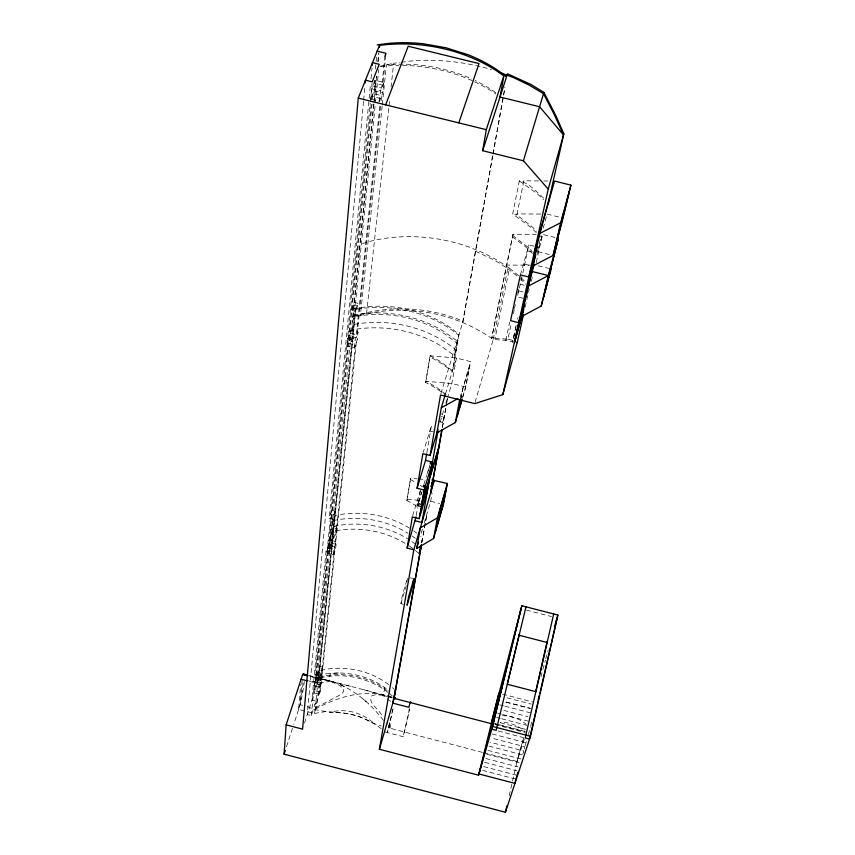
<?xml version="1.0" encoding="UTF-8"?>
<svg xmlns="http://www.w3.org/2000/svg" width="855" height="855" viewBox="0 0 855 855"><rect width="100%" height="100%" fill="white"/><g stroke="black" fill="none" stroke-linecap="round" stroke-linejoin="round"><path stroke-width="0.64" stroke-dasharray="4.28 3.21" d="M304.637 710.943L298.619 709.372L300.671 684.47M302.178 680.088L300.116 704.755L293.767 724.303M363.514 101.467L307.266 714.524L311.348 715.592L315.955 701.132L375.281 104.107M363.642 100.142L364.978 85.511M326.054 551.176L329.175 551.977L331.761 544.24L328.651 543.438L326.054 551.176L311.893 700.074L315.955 701.132M333.984 519.669L329.175 518.429L370.504 83.897M371.017 78.575L372.021 67.94M311.348 715.592L370.204 103.113M370.333 101.788L372.117 83.192M314.33 685.849L314.726 681.745L317.045 674.552L322.506 675.974L322.079 680.088L319.791 687.27L314.33 685.849L316.639 678.678L317.045 674.552M327.112 553.057L327.615 547.777L330.19 540.093L336.389 541.685L335.844 546.965L333.29 554.649L327.112 553.057L329.677 545.383L330.19 540.093M347.034 345.976L347.739 338.591L350.71 330.329L358.042 332.178L357.283 339.585L354.355 347.825L347.034 345.976L349.984 337.736L350.71 330.329M370.771 99.223L371.775 88.845L375.174 80.263L383.874 82.401L382.794 92.778L379.449 101.36L370.771 99.223L374.159 90.651L375.174 80.263M371.134 104.299L314.191 692.913L319.588 694.324L321.32 682.482L315.869 681.061M371.647 99.009L371.904 96.359L380.571 98.496L380.304 101.147M372 104.086L314.95 690.53L320.347 691.941M372.524 98.795L373.037 93.505L381.683 95.632L381.138 100.922M374.298 80.552L374.041 83.106L382.751 85.254L385.915 54.57M375.409 69.031L376.04 62.629M376.157 61.357L376.66 56.238M329.175 551.977L332.381 519.252L335.021 511.408L331.826 510.595L329.175 518.429M317.536 674.926L373.956 101.275M374.084 99.95L376.424 76.148M377.835 61.838L378.701 52.989M373.934 104.107L352.987 316.745L369.809 314.555A101.018 78.532 7.7 0 1 435.409 328.427L443.531 333.097L456.474 342.791M374.063 102.782L376.67 76.309M378.102 61.742L378.883 53.801M388.672 684.566A76.191 68.582 4.9 0 0 319.546 670.555L318.028 675.29L317.226 683.434L308.537 681.168M409.46 528.123A88.183 74.706 6.6 0 0 335.042 515.501L333.322 520.61L332.253 531.436A87.552 74.663 6.4 0 1 407.226 544.624M352.185 329.827L353.671 314.854L371.957 312.93A104.588 81.353 7.6 0 1 442.719 330.725L457.062 340.867L454.443 355.595L440.261 345.505A103.402 80.979 7.6 0 0 352.185 329.827L354.141 324.398A103.113 80.53 7.7 0 1 456.121 350.08L454.443 355.595M375.409 102.782L378.712 69.586M331.761 544.24L335.021 511.408M315.666 709.468L315.73 708.838C337.597 696.964 364.006 688.916 388.651 696.237M304.53 723.052L318.733 678.72L355.637 309.403A104.289 80.904 7.7 0 1 392.434 308.195L410.753 311.466A104.289 80.904 7.7 0 1 458.75 335.331L452.284 371.604A101.392 79.964 7.6 0 0 430.706 357.433L429.766 356.995L430.151 355.776L456.399 358.031L470.678 361.622L465.825 387.037L462.544 398.163M388.117 692.486A75.614 68.25 4.7 0 0 318.797 678.047L355.937 308.57L363.14 307.308A100.591 77.88 7.8 0 1 401.7 308.099L420.478 312.812A100.591 77.88 7.8 0 1 453.663 330.062L459.007 334.487L452.53 370.76L440.004 361.27L430.161 355.776L425.694 382.538L426.624 382.965A99.372 79.258 7.5 0 1 445.006 394.711M319.492 678.015L322.538 668.514L319.823 667.808L316.767 677.31L319.492 678.015L322.677 667.124L319.962 666.419L316.906 675.931L319.631 676.647M357.657 305.801L353.927 304.861L351.939 310.376L355.669 311.305L357.657 305.801L357.914 303.226L354.184 302.285L352.185 307.8L355.926 308.74M319.791 687.27L320.208 683.166L322.506 675.974M333.29 554.649L333.835 549.38L336.389 541.685M354.355 347.825L355.103 340.44L358.042 332.178M379.449 101.36L380.507 90.993L383.874 82.401M319.588 694.324L320.55 684.876L315.1 683.455M379.759 106.469L356.086 337.682L348.733 335.823M384.9 56.163L381.629 88.118L372.908 85.97M322.538 668.514L322.677 667.124M380.593 106.212L357.069 334.925L349.727 333.076M382.164 105.967L360.404 315.452C405.27 303.29 455.394 312.502 493.207 339.499L505.818 340.311L513.385 341.872M382.303 104.641L386.428 64.873C412.997 62.458 440.058 66.348 464.906 76.031A120.299 82.946 8.4 0 1 471.778 78.949M366.538 313.753L388.918 107.003M389.057 105.678L389.773 99.052M391.066 87.124L393.642 63.27L400.001 62.447M416.706 506.299A90.064 75.55 6.8 0 0 407.717 500.966L406.873 500.56L410.603 478.308L417.219 478.832M425.694 382.538L429.766 356.995M406.873 500.56L410.603 478.308M386.909 696.472L380.806 694.666L380.924 693.929L391.643 702.212M384.707 687.516L383.371 695.553L380.924 693.929M403.4 604.314L400.942 603.673L402.352 595.326L407.354 578.375M416.203 515.565L417.529 507.688M418.426 502.441L420.425 490.631M426.869 452.573L431.476 425.427L423.225 452.413M406.895 581.988L407.514 578.375M438.38 421.365L442.548 422.423L444.568 414.825L440.4 413.767M421.761 542.701L426.848 514.165M442.313 427.436L445.936 407.172M446.16 405.901L447.528 398.248M389.025 726.632L389.773 722.422L390.735 724.281L390.019 728.236L386.716 722.956M421.921 542.294L427.083 513.363M442.43 427.372L446.15 406.553M447.08 401.348L447.539 398.74M462.63 322.624L492.683 155.311M492.918 153.996L504.942 86.996M424.219 523.078L430.663 501.233L432.085 493.346M440.913 393.695L463.047 321.288L492.875 155.247M493.121 153.932L504.92 88.236M460.674 399.093L462.576 389.004M461.005 398.89L462.95 388.576L469.427 366.677L465.462 387.454L462.063 398.975M536.331 232.646L530.143 226.703L512.69 214.017L519.338 180.865C529.298 183.088 536.374 191.809 543.844 198.264M513.011 234.249L491.614 338.452L513.011 234.249L536.138 234.356M538.532 180.918L523.891 180.779L516.815 215.043L532.141 226.767L536.609 231.224M493.207 339.499L508.094 267.305M491.978 337.18L495.109 338.185L509.505 268.235L496.605 259.802L482.648 252.567L467.835 246.593A135.902 102.889 9 0 0 372.705 240.65L360.212 244.145M505.818 340.311L509.73 322.046M495.109 338.185L507.902 339.232L511.493 322.581M513.428 313.603L514.25 309.767M514.528 308.484L515.351 304.637M517.841 293.105L518.664 289.268M523.057 298.245L517.307 296.813L522.555 274.316M522.822 273.034L528.903 244.915L536.01 246.678M298.619 709.372L300.629 699.85A52.315 5.119 -74.7 0 0 303.012 682.771M516.121 325.584L512.455 342.278L512.872 340.782M513.449 338.163L516.26 325.349M525.194 306.977L529.181 289.076M537.71 250.846L541.087 235.691L540.755 236.878M536.256 262.571L542.572 234.377L558.401 238.321M528.379 734.573L530.335 727.306M530.656 726.301L531.628 722.048M524.35 748.873L524.831 746.736L491.048 737.929M525.152 745.752L526.595 740.676M509.206 795.727L517.061 761.42A52.465 1.956 -76.1 0 1 523.816 737.79M540.884 676.754L545.415 660.145M545.768 658.863L548.205 649.918M536.929 254.63L542.572 234.377M385.049 731.966L403.09 736.679L404.394 731.998A52.315 1.721 -75.4 0 0 409.663 709.009M531.147 281.487L532.547 276.454M517.521 319.172L517.948 317.665M543.16 228.274L546.452 216.465M513.513 338.174L515.276 331.836M520.385 274.915L528.903 244.915M475.102 402.342L493.57 338.238M506.417 266.215L506.737 265.093L530.421 265.125M421.077 543.128L422.605 537.966A88.183 74.706 6.6 0 0 420.724 536.309M523.559 181.912L523.891 180.779M460.097 397.361L470.678 361.622M421.205 533.253L422.712 528.166M400.942 603.673L406.275 585.6M412.698 515.672L420.265 490.578M418.533 502.366L421.611 492.138M423.92 484.475L426.613 475.519M426.987 474.247L429.68 465.302M442.548 422.423L444.173 417.016L441.062 416.225M418.961 501.864L422.028 491.636M428.173 471.201L429.702 466.093M445.476 394.027L456.399 358.031L451.825 383.5L448.009 396.143M440.143 422.199L444.322 408.327M445.85 403.282L447.368 398.238M315.73 708.838L314.255 713.465L305.834 711.264M286.5 746.693L293.372 725.542M524.329 739.019L516.869 762.029A51.621 1.924 -76.1 0 1 523.784 737.544M522.907 753.918L523.859 751L490.022 742.172M332.531 539.836L336.795 527.075L333.952 526.349L329.677 539.099L332.531 539.836L332.616 541.675L329.506 540.873L333.781 528.134L336.87 528.935L332.616 541.675M352.677 317.59L357.914 303.226M316.435 703.27L314.822 704.456M325.092 679.682L318.733 678.72L319.396 678.207M312.502 677.096L313.197 676.583M316.008 707.566L338.035 696.034L342.128 693.512L343.838 690.883L342.812 688.115L339.339 685.293L329.004 680.687M353.094 316.457C371.433 310.237 390.949 308.153 410.24 309.04A128.806 100.762 8.8 0 1 455.405 318.146L463.047 321.288M319.033 677.32L324.334 676.059A72.974 65.782 4.9 0 1 387.817 691.086M379.93 66.316L393.642 63.27M318.028 675.29L324.75 673.954L338.462 672.971A76.352 68.86 4.7 0 1 383.649 686.736L389.057 690.701M401.273 62.276L410.614 61.068A154.263 107.249 9.3 0 1 491.529 69.65M326.001 711.52L314.255 713.465L317.13 699.657A52.337 4.606 -74.8 0 0 318.402 682.995L308.548 680.42M338.462 672.971L330.233 673.334L329.325 681.478L317.226 683.434L318.402 682.995M540.595 214.06L517.147 213.91L516.815 215.043L512.69 214.017M543.855 180.971L547.841 181.004M407.237 499.395L420.254 500.41M418.544 478.939L425.17 479.463M318.733 678.72C345.762 681.959 368.43 700.298 384.29 721.502M356.588 315.42L358.448 315.784M507.902 339.232L512.701 340.354M371.775 88.845L380.507 90.993M374.159 90.651L382.794 92.778M547.104 214.103L559.459 217.17M537.966 251.712L549.295 254.534M527.214 250.836L532.205 252.086M538.265 265.777L548.589 268.352M524.361 264.077L530.25 265.542M520.032 284.181L524.671 285.346M518.964 290.935L525.836 292.656M349.984 337.736L357.283 339.585M347.739 338.591L355.103 340.44M349 340.482L356.311 342.321L335.534 544.24L329.335 542.647M348.017 343.229L355.338 345.067L320.978 680.762L315.495 679.34M465.825 387.037L451.825 383.5L426.079 381.33L435.74 386.759L445.968 394.422M429.766 431.005L433.346 431.914M430.663 501.233L439.577 503.51M329.677 545.383L335.844 546.965M328.48 545.212L334.679 546.805M328.822 547.937L334.989 549.519L321.737 678.368L316.275 676.946M327.615 547.777L333.835 549.38M327.967 550.492L334.145 552.084M410.176 577.809L412.634 578.44M526.402 610.107L551.518 616.583M350.571 686.308L308.805 676.134M502.58 694.175L532.654 701.987M507.068 697.808L531.147 704.06M506.064 702.041L530.175 708.303M505.978 702.158L530.506 708.528M499.79 704.862L503.584 705.845M504.845 706.177L530.121 712.749M503.83 710.409L527.888 716.672M497.589 713.188L501.372 714.171M502.633 714.502L527.845 721.064M496.573 717.431L500.357 718.414M501.618 718.745L526.872 725.318M500.432 722.785L525.579 729.336M494.361 723.48L498.176 724.463M499.448 724.794L524.842 731.41L524.019 730.662A32.693 29.156 20 0 0 500.399 722.229M308.281 675.311L385.509 695.404L375.644 694.752L371.893 695.692C366.784 702.778 379.941 709.639 382.014 716.084M387.796 695.991L392.36 697.188M495.109 723.961L525.301 731.827M388.095 696.782L392.808 698.011M494.927 724.613L525.088 732.468M316.639 678.678L322.079 680.088M314.726 681.745L320.208 683.166M498.241 731.025L523.324 737.566M492.191 733.964L526.114 742.813M488.985 746.116L522.587 754.89M390.735 724.281L389.42 723.939L387.39 732.575L390.575 718.831A52.433 2.234 -75.3 0 0 391.889 712.643M487.863 750.348L521.614 759.155M302.52 705.386L300.116 704.755A52.187 5.098 -74.8 0 0 304.295 681.542M307.319 706.636C322.036 713.465 337.982 711.093 353.233 714.887C363.322 716.693 371.359 723.747 381.18 725.927M482.498 752.389L388.715 727.904L389.891 723.009A52.305 2.223 -75.3 0 0 393.439 706.893M483.78 752.731L517.061 761.42M486.837 754.238L519.071 762.66M485.8 758.503L518.087 766.935M363.685 689.718L380.806 694.666M484.7 762.329L516.848 770.729M483.663 766.593L515.875 775.015M482.562 770.376L514.635 778.766M389.923 696.569L390.553 696.74M389.752 696.665L391.879 697.498M475.455 251.199L495.045 260.508L506.032 267.508M344.469 686.629L338.014 683.669M410.24 479.484L411.095 479.89A91.72 76.266 6.9 0 1 415.754 482.477M519.338 180.865L537.207 193.69L543.556 199.685M512.295 236.685L525.804 246.956L532.451 253.401M512.679 235.382L527.77 247.02L532.173 251.456M381.212 728.695C366.688 717.281 347.921 711.52 329.506 712.429C345.409 707.812 363.183 712.696 374.896 724.292M495.708 92.693L493.869 91.314A120.299 82.946 8.4 0 0 475.134 80.509M507.72 268.588L518.183 276.86M509.505 268.235L520.182 276.945M363.076 698.973L368.858 704.082M520.15 278.591L525.718 284.052M521.155 277.736L525.451 282.129M336.795 527.075L336.87 528.935M380.881 66.444A124.777 86.237 8.4 0 1 398.932 65.365M402.587 65.386A124.777 86.237 8.4 0 1 473.424 81.225M474.621 81.791A124.777 86.237 8.4 0 1 495.953 94.071M333.952 526.349A87.338 74.321 6.5 0 1 407.685 538.842M411.907 541.621A87.338 74.321 6.5 0 1 414.953 543.844M409.342 546.014A87.552 74.663 6.4 0 1 413.435 548.963M415.402 550.513A87.552 74.663 6.4 0 1 418.266 552.939M392.477 687.634A76.191 68.582 4.9 0 1 394.465 689.397M502.313 715.71A32.918 29.284 19.9 0 1 526.092 724.185M409.278 708.571A52.454 1.721 -75.4 0 1 403.09 736.679M392.488 709.554A52.433 2.234 -75.3 0 1 392.103 711.563M389.153 693.309A75.614 68.25 4.7 0 1 392.178 695.874M318.776 678.314A54.175 4.767 -74.8 0 1 315.687 709.212M413.724 530.923A88.183 74.706 6.6 0 1 416.802 533.157M333.322 520.61A88.396 75.058 6.5 0 1 407.91 533.253M412.185 536.053A88.396 75.058 6.5 0 1 415.274 538.297M420.243 485.287A91.72 76.266 6.9 0 1 422.413 486.784"/><path stroke-width="1.28" d="M421.333 545.073L393.995 698.321L491.155 723.629L521.839 605.757L557.855 615.034L530.474 736.305L505.423 812.25L284.084 754.153L286.147 724.848L302.638 674.531L303.365 674.029L307.052 674.99M379.535 47.185L379.802 44.535L358.266 98.111L302.585 729.144L286.147 724.848M365.224 82.85L365.47 80.188L372.246 81.856L379.235 64.275L372.524 62.629L372.278 65.29M521.839 605.757L492.598 726.44L478.608 775.218L379.406 749.258L413.82 549.776L407.14 548.066L412.324 516.922L419.185 518.686L422.113 503.766L419.185 518.686M421.269 506.577L417.806 505.69L418.148 503.648L421.622 504.536L424.123 490.043L417.09 488.248L422.84 453.674L430.086 455.512L437.942 429.466M407.14 548.066L415.979 516.869M417.09 488.248L425.555 460.332L426.656 453.866M430.086 455.512L440.528 394.967L474.739 403.624L502.836 394.625L517.489 341.487M502.836 394.625L548.226 189.094L523.41 160.772L482.658 150.715L486.292 129.671L504.055 74.994L500.015 97.021L539.591 106.747L563.488 134.951L554.19 114.388L543.502 93.676L529.17 85.126L513.77 77.72L498.7 72.002M430.343 464.105L430.77 461.657L430.332 463.1L432.064 463.549L429.499 478.191L422.883 500.325L425.395 485.8L423.642 485.351L423.214 486.762L424.978 487.211L421.622 504.536M447.4 483.502L443.392 504.482L433.56 538.5L416.695 548.525L420.307 527.898L437.45 517.809L447.4 483.502L431.796 479.986M445.092 395.277L441.319 407.739L436.926 432.833L455.373 422.509L462.181 399.392M437.942 431.112L429.937 476.748L438.829 446.983M410.731 702.607A52.315 1.721 -75.4 0 0 410.154 702.532L408.829 707.299L392.627 703.077L395.641 689.568M420.66 545.49L419.185 553.762L420.703 548.621M430.578 493.25L441.853 430.044M421.451 544.924L394.326 696.932L395.341 698.674L394.102 698.172M430.813 492.437L441.971 429.98M433.56 538.5L437.45 517.809M455.373 422.509L459.627 399.884M435.858 530.56L439.769 509.794M457.81 414.215L460.674 399.093M460.76 400.183L459.05 409.214L461.689 400.258M519.551 319.674L514.454 342.77L523.645 309.596M519.979 318.178L515.159 339.937L523.602 309.521M551.176 268.994L541.226 306.015L521.4 316.639L540.884 228.798M527.268 291.683L533.98 261.47L532.601 266.129L553.078 255.474L563.092 217.982L570.916 185.129L554.5 181.068L539.868 233.372L560.752 222.717L570.916 185.129M535.326 255.399L534.257 260.209L535.658 255.175M517.168 342.641L523.484 314.64M548.098 203.96L563.83 133.743L556.007 115.991L543.898 92.372L530.902 84.431L507.517 73.787L482.658 150.715M539.943 693.127L557.855 615.034M535.668 692.016L547.168 641.507M515.683 780.177L514.945 783.383L478.96 773.967L502.27 686.009M553.698 613.965L525.205 737.918L529.566 739.051L539.377 695.639L538.19 699.294M517.895 772.14L515.928 779.108M505.423 812.25L506.887 805.902M541.226 306.015L548.365 275.567L558.401 238.321L544.966 291.758L556.968 243.974M553.078 255.474L560.752 222.717M543.556 297.348L550.716 266.846M555.44 246.721L563.135 213.91M556.904 240.896L569.43 191.028M507.464 683.337L519.252 634.303M525.996 606.826L496.157 730.341L491.796 729.208L521.005 608.717M478.608 775.218L498.818 693.191M554.489 626.918L556.926 617.973M534.247 264.313L528.144 286.211L548.365 275.567L532.227 271.537M526.979 292.944L518.718 322.698L510.574 320.646L520.385 274.915L528.807 277.02L537.197 246.977M521.4 316.639L524.543 305.321M534.108 253.005L549.466 197.815M548.226 189.094L563.83 133.743M379.406 749.258L394.401 697.733M416.695 548.525L418.576 542.166M433.025 479.537L431.102 486.805L432.673 481.515M413.82 549.776L434.447 480.2M424.123 490.043L424.978 487.211M425.395 485.8L432.064 463.549M523.41 160.772L543.898 92.372M438.455 449.067L429.573 478.811L421.91 522.501L415.306 520.813M417.806 505.69L418.576 503.135M284.084 754.153L285.292 750.423M458.793 122.885L479.024 63.58L408.22 46.234L385.637 104.855M384.9 56.163L386.043 53.288L377.162 51.108M392.627 703.077L393.043 702.479M441.319 407.739L457.895 398.59M377.237 44.866L388.437 43.423A121.966 83.17 8.5 0 1 423.14 43.744L446.171 47.805L468.166 54.773A121.966 83.17 8.5 0 1 497.535 70.153L505.989 76.426M358.266 98.111L486.292 129.671M425.555 460.332L432.502 462.095M519.156 635.276L547.2 642.511M507.368 684.278L536 691.706M394.112 697.659L395.459 698.011M302.638 674.531L307.576 675.813M492.598 726.44L530.474 736.305M301.099 679.233L307.298 680.847M379.449 45.411A126.508 86.473 8.4 0 1 503.766 75.881M303.365 674.029A52.187 5.098 -74.8 0 1 304.295 674.884M422.53 502.366L420.436 514.496L427.019 492.416L429.157 480.189L422.53 502.366M408.551 596.918L407.087 605.265L412.367 587.171L413.863 578.75L408.551 596.918M440.186 509.056L436.969 526.06L443.008 505.187L446.278 488.045L440.186 509.056"/></g></svg>
